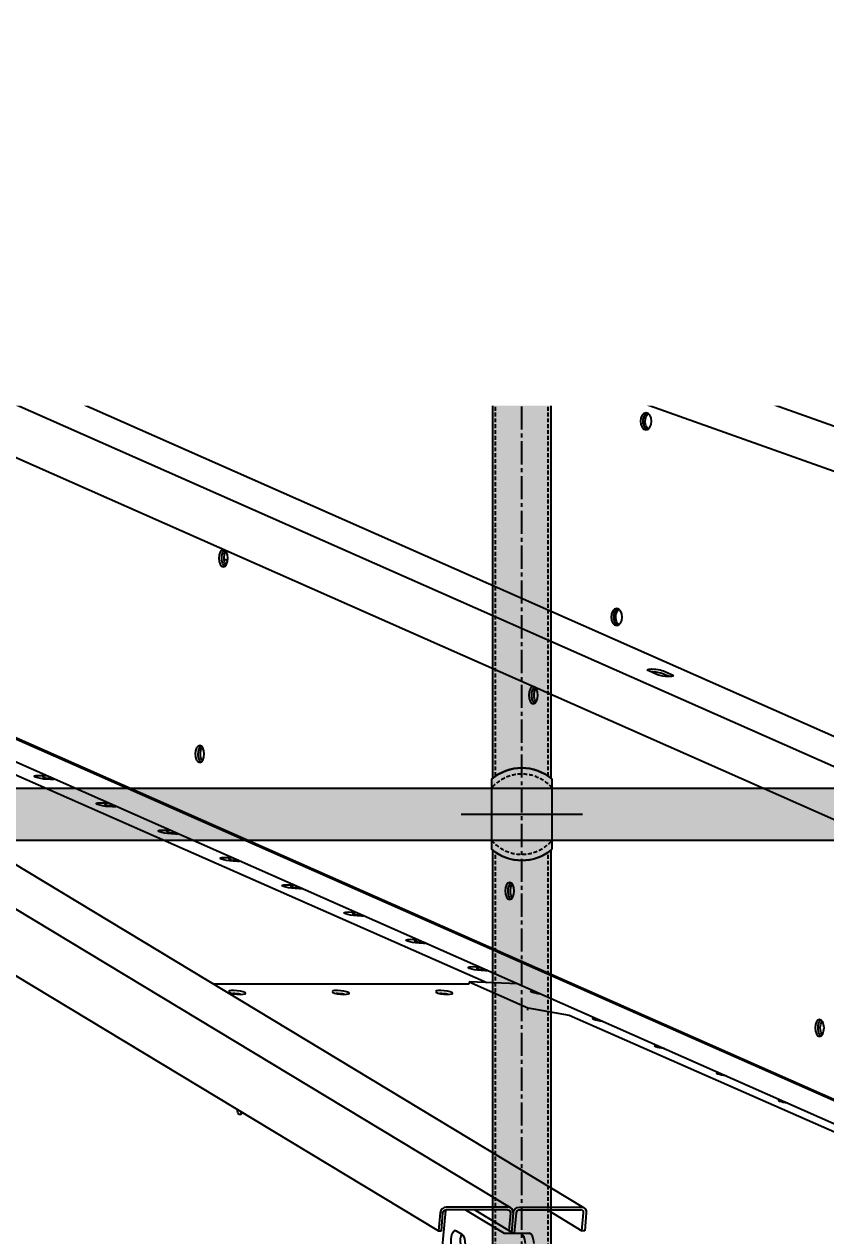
# Model space of a CAD drawing. Header units: millimetres. Extents: x -272986 to 200319, y -34579 to 49604.
# Drawn here: x -34746 to -34088, y 15811 to 16806 of the extents above; entities that cross this region are included whole.
import ezdxf
from ezdxf import colors
from ezdxf.entities.mleader import LeaderData, LeaderLine
from ezdxf.math import Vec2, Vec3

# ---------------------------------------------------------------- set-up
doc = ezdxf.new("R2010")
doc.units = ezdxf.units.MM
doc.linetypes.add('CENTER2', pattern=[28.575000000000003, 19.05, -3.175, 3.175, -3.175])
doc.linetypes.add('HIDDEN2', pattern=[4.762499999999999, 3.175, -1.5875])
doc.layers.get('Defpoints').update_dxf_attribs({"color": 9})
for name, color, linetype in [('X 0001 M', 7, 'Continuous'), ('X 1001 M', 8, 'HIDDEN2'), ('X 2001 M', 1, 'CENTER2'), ('X 3001 D', 5, 'Continuous'), ('X 4001 T', 7, 'Continuous'), ('X 5001 H', 8, 'Continuous')]:
    doc.layers.add(name, color=color, linetype=linetype)
doc.layers.add('X 5999 H', color=7, linetype='Continuous', true_color=0xffffff)
doc.styles.add('BIT STD. 2.5', font='isocpeur.ttf', dxfattribs={"height": 2.5})
doc.styles.add('BIT STD. 3.0', font='isocpeur.ttf', dxfattribs={"height": 2.5})
doc.dimstyles.new('BIT STD. 3.0', dxfattribs={"dimtxt": 3, "dimasz": 3, "dimexe": 1, "dimexo": 0.75, "dimgap": 1, "dimtad": 1, "dimdec": 0, "dimdsep": 46, "dimtxsty": 'BIT STD. 3.0', "dimcen": 0, "dimadec": 0, "dimazin": 0, "dimtfac": 1, "dimtdec": 0, "dimtmove": 0, "dimatfit": 3, "dimfxl": 1, "dimtfill": 1, "dimlwd": -1, "dimlwe": -1, "dimarcsym": 0})

# ---------------------------------------------------------------- blocks, each defined once
blk = doc.blocks.new('*D36')
at = {"layer": 'Defpoints', "color": 0, "transparency": 16777216}
for p in [(-29560.67678410275, 19644.47732991414), (-45157.67678410285, 15542.02923352813), (-29560.67678410275, 15542.02923352813)]:
    blk.add_point(p, dxfattribs=at)
at = {"layer": 'X 3001 D', "color": 0, "transparency": 16777216}
for p, q in [((-45157.67678410285, 15587.02923352813), (-45157.67678410285, 19704.47732991414)), ((-29560.67678410275, 15587.02923352813), (-29560.67678410275, 19704.47732991414)), ((-44977.67678410285, 19644.47732991414), (-29740.67678410275, 19644.47732991414))]:
    blk.add_line(p, q, dxfattribs=at)
for points in [[(-44977.67678410285, 19674.47732991414), (-44977.67678410285, 19614.47732991414), (-45157.67678410285, 19644.47732991414)], [(-29740.67678410275, 19674.47732991414), (-29740.67678410275, 19614.47732991414), (-29560.67678410275, 19644.47732991414)]]:
    blk.add_solid(points, dxfattribs=at)
at = {"layer": 'X 3001 D', "color": 0, "transparency": 16777216, "insert": (-37359.1767841028, 19794.47732991414), "char_height": 150, "attachment_point": 5, "style": 'BIT STD. 3.0', "bg_fill": 3, "box_fill_scale": 1.1, "bg_fill_color": 256, "bg_fill_true_color": 13158600, "bg_fill_transparency": 0}
blk.add_mtext('INTERNAL TANK DIAMETER - %%C15597mm (20 PLATES ROUND)', dxfattribs=at)
blk = doc.blocks.new('A$C79477E6E')
at = {"extrusion": (0, 1, 0)}
for p, q in [((476.9535320341056, 1806.64523979739), (3012.505441377452, 276.9780702590779)), ((3072.557610990709, 276.9780702590597), (537.0057016473402, 1806.645239797375)), ((635.7450653151718, 1806.937440925562), (4097.672395711848, 277.2702713872477)), ((4153.094006394884, 277.2702713872295), (691.166675998189, 1806.937440925545)), ((779.1481817472595, 1807.075177638053), (5082.206792844812, 277.4080080997392)), ((5131.633180608846, 277.408008099721), (828.57456951126, 1807.075177638037)), ((903.5312063859819, 1807.148346581193), (5941.765514146438, 277.4811770428805)), ((5983.979637287925, 277.4811770428623), (945.7453295274463, 1807.148346581178)), ((1005.778426295106, 1807.190208002028), (6655.13038112038, 277.5230384637161)), ((6689.092787826947, 277.523038463698), (1039.740833001648, 1807.190208002014)), ((417.6466637249432, 1787.748446359687), (2953.198573068257, 258.0812768213946)), ((580.8028110970881, 1787.748446359687), (4042.730141493714, 258.0812768213946)), ((754.916153752536, 1778.76946572288), (5032.716276783151, 258.0812768213946)), ((1014.02843625953, 1741.149352064307), (5898.780234710128, 258.0812768213946)), ((1334.448691796191, 1689.133435874106), (6619.59664632897, 258.0812768213946)), ((1775.685961908388, 1607.919369280638), (7177.416619333144, 258.0812768213946)), ((2817.266340877173, 1232.036001698014), (2806.893505537668, 1235.185316458828)), ((2815.985778214297, 1235.185316458826), (2826.358613553792, 1232.036001698014)), ((3145.689350114117, 1232.036001698014), (3134.058331383592, 1235.185316458828)), ((3141.373311289626, 1235.185316458826), (3153.004330020136, 1232.036001698014)), ((2820.564046190259, 1231.229540205886), (2815.558142905069, 1232.749391296864)), ((1958.776903833823, 948.9082230297281), (3961.688628994238, 63.91324275953957)), ((1964.61123770001, 945.3884414238601), (3961.688628994241, 62.97138614154392)), ((2082.165495673329, 874.4694086095078), (3961.688628994238, 43.99419724816835)), ((2777.076106369117, 809.6566242972094), (2779.996571232437, 808.6184466601007)), ((3133.049984463596, 714.6485767070881), (3125.922487018655, 717.7978914679043)), ((3137.859449319614, 717.7978914679024), (3144.986946764551, 714.6485767070881)), ((3142.742584914475, 713.0744971723452), (3137.565607812048, 715.3619663059399)), ((2550.813872733506, 656.5811394415705), (2992.843781130749, 461.8741476874948)), ((2624.516609424925, 631.9791864268173), (2631.276282479288, 631.8424950861136)), ((2638.381861253405, 628.7028651823039), (2631.645359254966, 628.8390879674007)), ((2633.528473373848, 629.354342648081), (2631.679979413326, 629.3917221360698)), ((2675.43625106804, 609.5499117167074), (2682.030416580103, 609.4165672017571)), ((2684.445069597983, 606.925129521187), (2682.597377144037, 606.9624928014382)), ((2689.135995354216, 606.2769372979474), (2682.565000898077, 606.4098132572926)), ((2726.355892711155, 587.1206370065975), (2732.784550680917, 586.9906393174006)), ((2739.890129455034, 583.851009413589), (2733.484642541192, 583.9805385471827)), ((2735.361665045897, 584.4959164099891), (2733.51477488477, 584.5332634666029)), ((2777.275534354267, 564.6913622964894), (2783.538684781732, 564.5647114330422)), ((2790.644263555845, 561.4250815292307), (2784.404284184307, 561.5512638370728)), ((2786.278259715695, 562.0667033145273), (2784.432172635519, 562.1040341315675)), ((2828.195175997378, 542.2620875863813), (2834.292818882543, 542.1387835486858)), ((2841.398397656663, 538.9991536448742), (2835.323925827422, 539.1219891269648)), ((2837.194853605539, 539.637490234838), (2835.34957039628, 539.6748047963283)), ((2879.114817640493, 519.8328128762714), (2885.046952983361, 519.7128556643274)), ((2892.152531757474, 516.5732257605177), (2886.243567470534, 516.6927144168549)), ((2888.111446713552, 517.2082771709556), (2886.26696816706, 517.2455754608873)), ((2930.034459283608, 497.4035381661615), (2935.801087084175, 497.2869277799709)), ((2942.906665858292, 494.1472978761612), (2937.163209113645, 494.2634397067468)), ((2939.028039037858, 494.779064122924), (2937.184365947855, 494.8163461252425)), ((2980.954100926723, 474.9742634560534), (2986.55522118499, 474.8609998956144)), ((2993.660799959103, 471.7213699918029), (2988.08285075676, 471.8341649966369)), ((2989.944630576549, 472.3498510907775), (2988.101763738661, 472.3871167893958)), ((2978.131189690033, 460.5090044944209), (2768.339660843751, 460.5090044944209)), ((2978.282762732033, 462.4507568652807), (2978.019265152841, 460.5090044944209)), ((3018.221298057117, 460.869210479912), (2978.282762732033, 462.4507568652807)), ((2978.282762732033, 462.4507568652807), (3026.416225085006, 441.2487488576389)), ((3036.150711747941, 452.9470235376521), (3033.462379544806, 453.0013858907041)), ((3026.416225085006, 441.2487488576389), (3026.159045597782, 439.3535554346599)), ((3026.416225085006, 441.2487488576389), (3060.40695790133, 435.2115025348339)), ((3060.40695790133, 435.2115025348339), (3060.266517485401, 434.1765764780721)), ((3060.40695790133, 435.2115025348339), (3502.436866298191, 240.5045107809292)), ((2949.573100659454, 167.2464398766333), (2959.062706952682, 274.6563699630606)), ((2954.489848692177, 272.6968277930373), (2953.198573068319, 258.0812768212581)), ((2955.508271899598, 258.0812768212581), (2956.799547523457, 272.6968277930373)), ((3010.137833246834, 275.1327529549981), (2959.324458958708, 275.1327529549981)), ((3010.353045850807, 277.5686781169625), (2959.539671562681, 277.5686781169625)), ((2975.284915345586, 275.1327529549999), (3006.999061567793, 256)), ((3014.390097827883, 256), (2982.675951605677, 275.1327529549999)), ((3012.232319474137, 272.6968277930373), (3010.941001480667, 258.0807972526509)), ((3014.542018305412, 272.6968277930373), (3013.133822675452, 256.7578952927361)), ((3016.851717136717, 272.6968277930373), (3015.376561888279, 256.0000000000018)), ((3019.376628571979, 275.1327529549981), (3070.190002860101, 275.1327529549981)), ((3019.591841175952, 277.5686781169625), (3070.405215464078, 277.5686781169625)), ((3042.728958514057, 275.1327529549908), (3070.9932134636, 258.0812768213509)), ((3070.993213463546, 258.0812768212581), (3072.2844890874, 272.6968277930373)), ((3074.594187918679, 272.6968277930355), (3073.302912294825, 258.0812768212581)), ((2953.198573068319, 258.0812768212581), (2955.508271899598, 258.0812768212581)), ((2967.810528795617, 258.0895718374832), (2972.285032165048, 255.3901591853555)), ((3006.999061567793, 256), (3027.997670140147, 256)), ((3073.302912294825, 258.0812768212581), (3070.993213463546, 258.0812768212581))]:
    blk.add_line(p, q, dxfattribs=at)
at = {"extrusion": (0, 0, -1)}
for centre, major_axis, ratio, start_param, end_param in [((2811.439641875993, 1235.18531645891), (-6.894564237083218, 1.210365226138159), 0.1460940232134706, -0.8767327985106874, 2.264859855079106), ((3137.715821336624, 1235.18531645891), (-6.868197010918593, 1.351987359083027), 0.1175366030260433, -1.03251578274449, 2.109076870845303), ((2821.81247721547, 1232.036001697898), (6.894564237093269, -1.210365226140073), 0.1460940232134459, -0.8767327985105426, 2.26485985507925), ((3149.346840067108, 1232.036001697898), (6.868197010928608, -1.351987359085119), 0.1175366030260156, -1.032515782744344, 2.109076870845449), ((2907.59386112406, 1147.774752303767), (4.884981308350689e-15, -7.000000000000065), 0.7604059656000091, -4.258603374866166, 2.02458193231342), ((2910.841101365706, 1147.774752303771), (5.329070518200751e-15, -7.000000000001664), 0.7604059656000106, 2.024581932313494, 2.831623966206549), ((3252.733534947456, 1147.774752303767), (6.217248937900877e-15, -7.000000000000066), 0.8526401643540735, -4.258603374866185, 2.024581932313401), ((3255.346027771036, 1147.774752303771), (8.43769498715119e-15, -7.000000000000457), 0.8526401643540751, 2.024581932313431, 2.920949300681382), ((2910.841101365706, 1147.774752303771), (2.220446049250313e-15, -7.000000000000184), 0.7604059656000105, 0.3099686873815874, 2.024581932313378), ((3255.346027771036, 1147.774752303771), (7.105427357601002e-15, -7.000000000000183), 0.8526401643540749, 0.2206433529061211, 2.024581932313398), ((2807.260945151706, 1035.299225131841), (6.217248937900877e-15, -7.000000000000065), 0.6494480483301575, -4.258603374866182, 2.024581932313405), ((3123.662313614757, 922.8236979599151), (6.217248937900877e-15, -7.000000000000065), 0.6494480483301575, -4.258603374866185, 2.024581932313401), ((3127.46434344276, 922.8236979599187), (4.440892098500626e-15, -7.000000000000088), 0.6494480483301591, 2.024581932313398, 2.710173263190828), ((2776.452503314518, 810.348170787991), (4.662936703425657e-15, -7.000000000000064), 0.5224985647159204, -4.258603374866196, 2.02458193231339), ((2780.715704136292, 810.3481707879928), (2.220446049250313e-15, -7.000000000000044), 0.5224985647159218, 2.024581932313408, 2.519417403140452), ((2780.715704136292, 810.3481707879928), (1.110223024625157e-15, -7.000000000000112), 0.5224985647159219, 0.6221752504490787, 2.024581932313404), ((3099.556799784543, 762.0526372703516), (6.217248937900877e-15, -7.000000000000065), 0.6494480483301575, -4.258603374866185, 2.024581932313401), ((3103.358829612545, 762.0526372703553), (2.664535259100376e-15, -6.999999999999678), 0.6494480483301591, 2.02458193231336, 2.710173263190807), ((3103.358829612545, 762.0526372703553), (4.440892098500626e-15, -7.000000000000139), 0.6494480483301593, 0.4314193903984791, 2.024581932313415), ((3131.890968169133, 717.7978914678934), (-6.949620002256798, 0.8383208361055192), 0.1918023039474103, -0.561413202492866, 2.580179451096927), ((3139.018465614074, 714.648576707079), (6.949620002252736, -0.8383208361050288), 0.1918023039474104, -0.5614132024925791, 2.580179451097214), ((3031.005983490741, 697.872643616065), (4.662936703425657e-15, -7.000000000000064), 0.5224985647159204, -4.258603374866197, 2.02458193231339), ((3035.269184312518, 697.8726436160669), (1.998401444325282e-15, -7.000000000000083), 0.5224985647159219, 0.6221752504492783, 2.024581932313404), ((3035.269184312518, 697.8726436160669), (1.110223024625157e-15, -7.00000000000034), 0.522498564715922, 2.024581932313375, 2.519417403140193), ((2757.058963815227, 649.5771100984257), (4.662936703425657e-15, -7.000000000000064), 0.5224985647159204, -4.258603374866196, 2.02458193231339), ((2761.322164637, 649.5771100984275), (1.77635683940025e-15, -7.000000000000181), 0.5224985647159218, 0.6221752504490579, 2.02458193231339), ((2761.322164637, 649.5771100984293), (2.664535259100376e-15, -6.999999999999551), 0.5224985647159219, 2.024581932313393, 2.519417403140563), ((2635.122434184919, 630.271560350624), (-6.961864500088562, 0.729686701541795), 0.2004328570434394, -1.830998765135469, 0.9676813045986852), ((2634.553890206018, 627.8356351886596), (6.936425114089275, -0.9412792553917382), 0.1819892258667523, -2.013576824767393, -1.246531035295587), ((2686.040042227301, 607.8422856405141), (-6.961864500088562, 0.7296867015417952), 0.2004328570434394, -1.830802447416029, 0.9427113422938529), ((2685.473531849137, 605.4063604785515), (6.936425114089078, -0.9412792553917116), 0.1819892258667523, -2.013992701646831, -1.24653103529559), ((2838.792866354455, 540.5544615101862), (-6.96186450008858, 0.7296867015417972), 0.2004328570434394, -1.830215145052303, 0.867468689039335), ((2838.232456778493, 538.1185363482236), (6.936425114089714, -0.9412792553917978), 0.1819892258667522, -2.015239305453985, -1.246531035295857), ((3011.612443991453, 537.1015829264998), (4.662936703425657e-15, -7.000000000000064), 0.5224985647159204, -4.258603374866197, 2.02458193231339), ((3015.875644813226, 537.1015829265016), (2.220446049250313e-15, -6.999999999999998), 0.5224985647159219, 0.6221752504492353, 2.024581932313404), ((3015.87564481323, 537.1015829264998), (1.554312234475219e-15, -7.000000000001911), 0.5224985647159219, 2.024581932313488, 2.519417403140177), ((2882.679192555519, 518.262763646564), (-6.936425114089557, 0.9412792553917737), 0.1819892258667525, -2.134987046165329, 1.006605607424464), ((2889.710474396841, 518.1251868000782), (-6.961864500088566, 0.7296867015417958), 0.2004328570434395, -1.830019923999013, 0.8422222993325121), ((2889.152098421611, 515.6892616381137), (6.936425114089339, -0.9412792553917473), 0.1819892258667522, -2.015654499045143, -1.246531035295659), ((2940.628082439227, 495.6959120899683), (-6.961864500088562, 0.7296867015417952), 0.2004328570434394, -1.829824974232674, 0.8168646843964495), ((2940.071740064726, 493.2599869280057), (6.936425114089317, -0.9412792553917441), 0.1819892258667522, -2.016069522758631, -1.246531035295578), ((2991.545690481613, 473.2666373798584), (-6.961864500088575, 0.7296867015417967), 0.2004328570434395, -1.82963029461818, 0.7913778183324509), ((2990.991381707845, 470.8307122178958), (6.936425114088692, -0.9412792553916599), 0.1819892258667523, -2.016484376972331, -1.246531035295666), ((3266.165924167675, 424.6260557545756), (4.662936703425657e-15, -7.000000000000064), 0.5224985647159204, -4.25860337486619, 2.024581932313397), ((3270.429124989456, 424.6260557545738), (6.661338147750938e-16, -7.00000000000471), 0.5224985647159219, 2.024581932313617, 2.519417403140308), ((3270.429124989456, 424.6260557545775), (1.332267629550188e-15, -7.000000000000167), 0.5224985647159218, 0.622175250449331, 2.024581932313389), ((3137.674069507779, 409.0395002903733), (-6.936425114089658, 0.941279255391657), 0.1819892258667523, -1.744449772674119, 0.6199606418184493), ((3188.59371115089, 386.6102255802634), (-6.936425114089556, 0.9412792553916431), 0.1819892258667523, -1.714216066006471, 0.5897269351508956), ((3239.513352794005, 364.1809508701554), (-6.936425114089547, 0.9412792553916414), 0.1819892258667523, -1.683569694123515, 0.5590805632679383), ((2959.109246354736, 272.6968277930373), (1.29141036730133, 2.140621233012609), 0.900200559946787, -2.068311070375905, -0.4975147435807352), ((2962.791459760545, 272.4068594196196), (-4.773959005888173e-15, 10.0000000000073), 0.3826834323650685, -1.343903524035598, -1.295813423015255), ((3009.922620642858, 272.6968277930373), (1.291410367301218, 2.140621233012876), 0.900200559946787, -0.4975147435808882, 1.07328158321419), ((3019.161415967999, 272.6968277930355), (2.582820734603378, 4.281242466026382), 0.9002005599467866, -2.068311070375744, -0.497514743580961), ((3069.974790256125, 272.6968277930355), (2.582820734603036, 4.281242466026721), 0.9002005599467867, -0.4975147435807159, 1.073281583214021), ((2967.035763421303, 249.320241254416), (4.329869796038111e-15, -9.000000000000004), 0.3826834323650686, 0.2268928027592539, 3.368485456349047), ((2971.51026679073, 246.6208286022884), (-4.440892098500626e-15, 9.000000000000014), 0.3826834323650686, 0.2268928027592543, 3.368485456349048), ((3020.606633880056, 246), (-4.337175336162178e-15, 10.00000000000003), 0.3826834323650686, 4.181205710766159e-16, 1.402199387185465)]:
    blk.add_ellipse(centre, major_axis=major_axis, ratio=ratio, start_param=start_param, end_param=end_param, dxfattribs=at)
for centre, major_axis, ratio, start_param, end_param in [((2811.012006566765, 1232.749391296946), (-6.894564237082762, 1.210365226138121), 0.1460940232134459, -2.264859855083251, -1.727173185913362), ((2909.217481244887, 1147.774752303771), (-4.773959005888172e-15, 7.000000000001545), 0.7604059656000105, 0.153111948030644, 1.117010721276245), ((3254.039781359243, 1147.774752303767), (-6.16839912481737e-13, 6.999999999999687), 0.8526401643540731, 0.1096482924271793, 1.117010721276305), ((2909.217481244883, 1147.774752303771), (5.52891066263328e-13, -7.00000000000021), 0.7604059656000104, -2.02458193231349, -0.1531119480272125), ((2909.217481244879, 1147.774752303767), (-8.881784197001252e-16, 6.999999999999961), 0.7604059656000083, 1.117010721276363, 2.988480705560931), ((3254.039781359246, 1147.774752303771), (6.217248937900879e-13, -7.000000000000367), 0.8526401643540747, -2.024581932313452, -0.1096482924251361), ((3254.039781359243, 1147.774752303767), (-2.109423746787797e-15, 6.999999999999969), 0.8526401643540731, 1.117010721276392, 3.03194436116242), ((2809.16196006571, 1035.299225131845), (4.716227408607665e-13, -6.999999999999987), 0.6494480483301592, -2.024581932313483, -0.210634358067193), ((2809.161960065703, 1035.299225131841), (-9.992007221626409e-16, 7.000000000000071), 0.6494480483301567, 1.117010721276348, 2.930958295521502), ((2809.16196006571, 1035.299225131846), (-3.441691376337986e-15, 6.999999999999321), 0.6494480483301592, 0.210634358069433, 1.117010721276449), ((3125.563328528766, 922.8236979599187), (4.720668300706166e-13, -7.000000000000083), 0.6494480483301592, -2.024581932313497, -0.2106343580674301), ((3125.563328528755, 922.8236979599151), (-8.881784197001252e-16, 7.000000000000048), 0.649448048330157, 1.117010721276343, 2.930958295521809), ((3125.563328528755, 922.8236979599151), (-4.694022948115162e-13, 6.999999999999986), 0.6494480483301569, 0.2106343580677175, 1.117010721276298), ((2778.584103725399, 810.348170787991), (-3.796962744218034e-13, 6.999999999999946), 0.5224985647159195, 0.2956922084941107, 1.117010721276325), ((2778.58410372541, 810.3481707879928), (3.801403636316536e-13, -7.000000000000124), 0.5224985647159219, -2.0245819323135, -0.2956922084945217), ((2778.584103725399, 810.348170787991), (0, 7.000000000000038), 0.5224985647159193, 1.117010721276358, 2.84590044509553), ((3101.457814698548, 762.0526372703553), (-2.886579864025407e-15, 7.000000000000145), 0.6494480483301592, 0.2106343580689032, 1.117010721276348), ((3101.457814698548, 762.0526372703553), (4.725109192804666e-13, -7.000000000000194), 0.6494480483301593, -2.024581932313498, -0.2106343580678409), ((3101.45781469854, 762.0526372703516), (-8.881784197001252e-16, 7.00000000000012), 0.6494480483301569, 1.117010721276427, 2.930958295522015), ((3131.597126661571, 715.3619663059308), (-6.949620002257264, 0.8383208361054699), 0.191802303947388, -2.58017945109938, -0.9822911174709674), ((3033.137583901636, 697.8726436160669), (3.796962744218035e-13, -7.000000000000083), 0.5224985647159219, -2.0245819323135, -0.2956922084948255), ((3033.137583901622, 697.872643616065), (-4.440892098500626e-16, 6.999999999999986), 0.5224985647159194, 1.117010721276368, 2.845900445095653), ((3033.137583901636, 697.8726436160669), (-1.110223024625157e-15, 7.000000000000448), 0.5224985647159219, 0.2956922084954223, 1.117010721276361), ((2759.190564226123, 649.5771100984275), (3.799183190267285e-13, -7.000000000000181), 0.5224985647159218, -2.024581932313485, -0.2956922084946543), ((2759.190564226108, 649.5771100984257), (-2.220446049250313e-16, 7.000000000000066), 0.5224985647159193, 1.117010721276358, 2.84590044509553), ((2759.190564226108, 649.5771100984257), (-3.776978729774783e-13, 7.000000000000152), 0.5224985647159193, 0.2956922084941476, 1.117010721276296), ((2634.867120080973, 627.8356351886596), (-6.961864500088794, 0.7296867015416735), 0.2004328570434394, -2.07627759896633, -1.061011829433351), ((2634.884447486595, 630.271560350624), (6.936425114090067, -0.9412792553917125), 0.1819892258667523, -1.83678180429402, -1.304810849295839), ((2685.784728123355, 605.4063604785515), (-6.961864500088804, 0.729686701541675), 0.2004328570434394, -2.031763126352887, -1.061011829433252), ((2685.804089129713, 607.8422856405141), (6.936425114090349, -0.941279255391751), 0.1819892258667523, -1.836781804294219, -1.30481084929568), ((2736.702336165741, 582.9770857684416), (-6.961864500088311, 0.7296867015416231), 0.2004328570434394, -1.986003929823994, -1.061011829433058), ((2736.723730772832, 585.4130109304042), (6.936425114089214, -0.9412792553915973), 0.1819892258667522, -1.836781804294145, -1.304810849295589), ((2787.619944208127, 560.5478110583335), (-6.96186450008801, 0.7296867015417376), 0.2004328570434394, -1.943127256040127, -1.061011829432703), ((2787.643372415951, 562.9837362202961), (6.936425114089682, -0.9412792553916602), 0.1819892258667522, -1.836781804294244, -1.304810849295656), ((2838.537552250509, 538.1185363482236), (-6.961864500088727, 0.7296867015418125), 0.2004328570434394, -1.902581761331679, -1.0610118294327), ((2838.563014059069, 540.554461510188), (6.936425114090846, -0.9412792553918184), 0.1819892258667523, -1.83678180429407, -1.304810849295816), ((3013.744044402349, 537.1015829265016), (3.796962744218035e-13, -7.000000000000096), 0.5224985647159218, -2.0245819323135, -0.2956922084949323), ((3013.744044402334, 537.1015829264998), (0, 7.000000000000066), 0.5224985647159194, 1.117010721276378, 2.845900445095786), ((3013.744044402334, 537.1015829264998), (-3.792521852119535e-13, 7.00000000000035), 0.5224985647159194, 0.2956922084939371, 1.117010721276266), ((2889.455160292895, 515.6892616381137), (-6.961864500088972, 0.7296867015418378), 0.2004328570434395, -1.863966432444027, -1.0610118294327), ((2889.482655702188, 518.1251868000782), (6.936425114089133, -0.9412792553915862), 0.1819892258667522, -1.836781804293995, -1.30481084929588), ((2940.372768335281, 493.2599869280057), (-6.961864500088695, 0.7296867015418093), 0.2004328570434395, -1.826978697152032, -1.061011829432666), ((2940.402297345307, 495.6959120899683), (6.936425114090048, -0.9412792553917104), 0.1819892258667522, -1.83678180429402, -1.304810849295734), ((2991.290376377667, 470.8307122178958), (-6.96186450008866, 0.7296867015418051), 0.2004328570434395, -1.791383491096457, -1.061011829432658), ((2991.321938988422, 473.2666373798584), (6.936425114088904, -0.9412792553915551), 0.1819892258667521, -1.836781804294083, -1.304810849295619), ((2787.405868245576, 451.3245477021428), (-6.961864500088432, 0.729686701541637), 0.2004328570434394, -2.080580824157764, -1.06101182943325), ((2872.442032611983, 451.3245477021428), (-6.961864500088654, 0.7296867015416599), 0.2004328570434394, -2.080580824157785, -1.061011829433232), ((2957.478196978391, 451.3245477021428), (-6.961864500088939, 0.7296867015416898), 0.2004328570434394, -2.080580824157824, -1.061011829433278), ((3268.297524578575, 424.6260557545775), (-1.554312234475219e-15, 6.999999999999881), 0.5224985647159219, 0.2956922084950535, 1.117010721276401), ((3268.297524578575, 424.6260557545775), (3.799183190267287e-13, -7.000000000000364), 0.5224985647159219, -2.024581932313477, -0.2956922084948923), ((3268.297524578556, 424.6260557545756), (-4.440892098500626e-16, 7.000000000000047), 0.5224985647159195, 1.117010721276409, 2.845900445095912), ((2792.536109804569, 360.4460621002872), (8.881784197001252e-16, -6.999999999998238), 0.3826834323650622, -0.9388264222430482, -0.4457221238614988), ((2792.536109804551, 360.4460621002891), (2.220446049250313e-16, 6.999999999999586), 0.3826834323650596, 2.202766231345304, 2.695870529730133), ((2959.109246354736, 272.6968277930355), (-2.582820734602564, -4.281242466026869), 0.900200559946787, -2.644077910009003, -1.073281583214266), ((3009.922620642858, 272.6968277930355), (2.582820734602845, 4.281242466026436), 0.9002005599467869, -1.073281583214054, 0.4975147435808203), ((3019.161415967999, 272.6968277930373), (-1.291410367300997, -2.140621233012944), 0.9002005599467869, -2.644077910009218, -1.073281583214048), ((3069.974790256125, 272.6968277930373), (1.291410367301256, 2.140621233012921), 0.9002005599467867, -1.073281583214166, 0.497514743580912), ((2974.426799681394, 249.320241254416), (3.590461261637756e-13, -9.00000000000002), 0.3826834323650686, -2.341338109153894, -0.2268928027596364), ((3027.997670140147, 246), (-5.10702591327572e-15, 10.00000000000002), 0.3826834323650686, -1.402199387185464, 6.661338147750939e-16)]:
    blk.add_ellipse(centre, major_axis=major_axis, ratio=ratio, start_param=start_param, end_param=end_param)
at = {"extrusion": (0, 0, -0.9999999999999999)}
for centre, major_axis, ratio, start_param, end_param in [((2811.062974979704, 1035.299225131845), (1.998401444325283e-15, -7.000000000000096), 0.6494480483301592, 0.431419390398162, 2.02458193231343), ((2811.062974979704, 1035.299225131845), (2.664535259100376e-15, -7.000000000000308), 0.6494480483301592, 2.024581932313375, 2.710173263190403), ((3127.46434344276, 922.8236979599187), (1.998401444325283e-15, -7.000000000000096), 0.6494480483301592, 0.431419390398347, 2.024581932313415), ((2628.080984339951, 630.4091371971081), (-6.936425114089554, 0.9412792553917734), 0.1819892258667524, -2.134987046165328, 1.006605607424465), ((2679.000625983062, 607.979862487), (-6.936425114089554, 0.9412792553917734), 0.1819892258667524, -2.134987046165328, 1.006605607424465), ((2729.920267626178, 585.5505877768901), (-6.936425114089552, 0.9412792553917727), 0.1819892258667525, -2.134987046165328, 1.006605607424465), ((2736.957650269691, 585.4130109304042), (-6.96186450008856, 0.7296867015417948), 0.2004328570434394, -1.830606405606763, 0.9176966410242162), ((2736.393173492255, 582.9770857684416), (6.936425114089957, -0.9412792553918313), 0.1819892258667522, -2.014408407132851, -1.246531035295505), ((2780.839909269293, 563.1213130667802), (-6.936425114089556, 0.9412792553917739), 0.1819892258667524, -2.134987046165328, 1.006605607424465), ((2787.875258312073, 562.9837362202961), (-6.96186450008856, 0.7296867015417952), 0.2004328570434394, -1.830410638538336, 0.8926212048816806), ((2787.312815135374, 560.5478110583335), (6.936425114089206, -0.9412792553917292), 0.1819892258667522, -2.014823941609175, -1.246531035295568), ((2831.759550912404, 540.6920383566721), (-6.936425114089556, 0.9412792553917739), 0.1819892258667524, -2.134987046165328, 1.006605607424465), ((2933.59883419863, 495.8334889364542), (-6.936425114089557, 0.9412792553917743), 0.1819892258667525, -2.134987046165309, 1.006605607424484), ((2984.518475841745, 473.4042142263443), (-6.936425114089555, 0.9412792553917738), 0.1819892258667525, -2.134987046165305, 1.006605607424488), ((2787.661182349522, 453.7604728641054), (-6.96186450008854, 0.7296867015417938), 0.2004328570434394, -3.623414017018972, 2.659771290160614), ((2872.69734671593, 453.7604728641054), (-6.96186450008854, 0.7296867015417938), 0.2004328570434394, -3.623414017018972, 2.659771290160614), ((2957.733511082337, 453.7604728641054), (-6.96186450008854, 0.7296867015417938), 0.2004328570434394, -3.623414017018972, 2.659771290160614), ((3035.834786221552, 453.8980497105913), (-6.936425114090107, 0.9412792553917174), 0.1819892258667522, -1.803846706662317, 0.6793575758065273), ((2790.226410973275, 360.4460621002891), (-6.661338147750943e-16, -6.99999999999998), 0.3826834323650595, -0.7457192521735676, 1.199504857691242)]:
    blk.add_ellipse(centre, major_axis=major_axis, ratio=ratio, start_param=start_param, end_param=end_param, dxfattribs=at)
at = {"extrusion": (0, 0, -0.9999999999999998)}
blk.add_ellipse((3086.754427864664, 431.4687750004832), major_axis=(-6.9364251140897, 0.9412792553916621), ratio=0.1819892258667522, start_param=-1.774313658540659, end_param=0.6498245276849928, dxfattribs=at)
blk = doc.blocks.new('Heavy Duty - HR Std - front elev')
at = {"layer": 'X 5999 H', "ltscale": 10, "true_color": 0xc7c8ca}
h = blk.add_hatch(color=9, dxfattribs=at)
edge = h.paths.add_edge_path()
edge.add_arc((50.00000000000091, 545.0000000000038), 37.99999999999599, 50.540968735997524, 129.4590312640024, ccw=False)
edge.add_line((74.14999999999964, 574.3390098674099), (74.14999999999964, 1065.660990132583))
edge.add_arc((50.00000000000221, 1094.999999999992), 37.99999999999788, 230.5409687359938, 309.4590312639976, ccw=False)
edge.add_line((25.85000000000036, 1065.660990132586), (25.85000000000218, 574.3390098674099))
edge = h.paths.add_edge_path()
edge.add_line((74.93338984173715, 1066.323771674084), (74.93338984173715, 1123.676228325916))
edge.add_arc((50.00000000000091, 1095.000000000001), 37.99999999999988, 48.99371303907665, 131.0062869609233)
edge.add_line((25.06661015826467, 1123.676228325916), (25.06661015826467, 1066.323771674084))
edge.add_arc((50.00000000000091, 1094.999999999999), 37.99999999999988, 228.9937130390767, 311.0062869609233)
edge = h.paths.add_edge_path()
edge.add_arc((50, 544.9999999999958), 37.99999999999621, 230.540968735996, 309.459031264004, ccw=False)
edge.add_line((25.85000000000036, 515.6609901325901), (25.85000000000036, -25))
edge.add_line((25.85000000000036, -25), (-25, -25))
edge.add_line((-25, -25), (-25, 40))
edge.add_line((-25, 40), (25.85000000000036, 40))
edge.add_line((25.85000000000036, 40), (25.85000000000036, -25))
edge.add_line((25.85000000000036, -25), (74.14999999999964, -25))
edge.add_line((74.14999999999964, -25), (125, -25))
edge.add_line((125, -25), (125, 40))
edge.add_line((125, 40), (74.14999999999964, 40))
edge.add_line((74.14999999999964, 40), (74.14999999999964, -25))
edge.add_line((74.14999999999964, -25), (74.14999999999964, 515.6609901325901))
edge = h.paths.add_edge_path()
edge.add_line((74.93338984173715, 516.3237716740841), (74.93338984173715, 573.6762283259159))
edge.add_arc((50.00000000000091, 545.0000000000013), 37.99999999999979, 48.99371303907655, 131.0062869609235)
edge.add_line((25.06661015826467, 573.6762283259159), (25.06661015826467, 516.3237716740841))
edge.add_arc((50.00000000000091, 544.9999999999987), 37.99999999999979, 228.9937130390765, 311.0062869609234)
edge = h.paths.add_edge_path(flags=16)
edge.add_arc((100, 0), 9, 0, 360)
edge = h.paths.add_edge_path(flags=16)
edge.add_arc((0, 0), 9, 0, 360)
at = {"layer": 'X 0001 M'}
for points in [[(74.93338984173715, 1066.323771674084), (74.93338984173715, 1123.676228325916, 0.3739472142884485), (25.06661015826467, 1123.676228325916), (25.06661015826467, 1066.323771674084, 0.3739472142884484)], [(25.85000000000218, 574.3390098674099, -0.3586331317842767), (74.14999999999964, 574.3390098674099), (74.14999999999964, 1065.660990132583, -0.3586331317842717), (25.85000000000036, 1065.660990132586)], [(74.93338984173715, 516.3237716740841), (74.93338984173715, 573.6762283259159, 0.3739472142884485), (25.06661015826467, 573.6762283259159), (25.06661015826467, 516.3237716740841, 0.3739472142884484)]]:
    blk.add_lwpolyline(points, format="xyb", close=True, dxfattribs=at)
at = {"layer": 'X 0001 M', "ltscale": 10}
blk.add_lwpolyline([(74.14999999999964, 515.6609901325901, -0.3586331317842913), (25.85000000000036, 515.6609901325901), (25.85000000000036, -25), (-25, -25), (-25, 40), (25.85000000000036, 40), (25.85000000000036, -25), (74.14999999999964, -25), (125, -25), (125, 40), (74.14999999999964, 40), (74.14999999999964, -25)], format="xyb", close=True, dxfattribs=at)
at = {"layer": 'X 1001 M'}
for p, q in [((28.50000000000182, 576.332890067788), (28.50000000000182, 1063.667109932212)), ((71.49999999999818, 576.332890067788), (71.49999999999818, 1063.667109932212)), ((28.5, -25), (28.5, 513.667109932212)), ((71.5, -25), (71.5, 513.667109932212))]:
    blk.add_line(p, q, dxfattribs=at)
for centre, start, end in [((50.00000000000182, 1095), 40.77111638008072, 139.2288836199193), ((50.00000000000182, 1095), 220.7711163800807, 319.2288836199193), ((50.00000000000182, 545), 40.77111638008072, 139.2288836199193), ((50.00000000000182, 545), 220.7711163800807, 319.2288836199193)]:
    blk.add_arc(centre, 32.923, start, end, dxfattribs=at)
at = {"layer": 'X 2001 M'}
blk.add_line((50, -25), (50.00000000000182, 1158), dxfattribs=at)
at = {"layer": 'X 2001 M', "ltscale": 10}
for p, q in [((0.0666101582646661, 1095), (99.93338984173715, 1095)), ((0.0666101582646661, 545), (99.93338984173715, 545))]:
    blk.add_line(p, q, dxfattribs=at)
blk = doc.blocks.new('*D512')
at = {"layer": 'Defpoints', "color": 0, "transparency": 16777216}
for p in [(-37146.04291429606, 15246.02923352813), (-33942.21616775348, 15245.52923352813), (-44767.34113653186, 1987.529233528126)]:
    blk.add_point(p, dxfattribs=at)
at = {"layer": 'X 3001 D', "color": 0, "transparency": 16777216}
for p, q in [((-37101.04291429606, 15246.02923352813), (-34662.21616775348, 15246.02923352813)), ((-34662.21616775348, 15246.02923352813), (-34302.21616775348, 15245.52923352813)), ((-34302.21616775348, 15245.52923352813), (-30570.92012409727, 15245.52923352813))]:
    blk.add_line(p, q, dxfattribs=at)
at = {"layer": 'X 3001 D', "color": 0, "transparency": 16777216, "insert": (-32226.56814592537, 15395.52923352813), "char_height": 150, "attachment_point": 5, "style": 'BIT STD. 3.0', "bg_fill": 3, "box_fill_scale": 1.1, "bg_fill_color": 256, "bg_fill_true_color": 13158600, "bg_fill_transparency": 0}
blk.add_mtext('{\\fArial|b0|i0|c0|p34;▼}13.259m - {\\C7;N01, N02, N03, N05, N07}', dxfattribs=at)

msp = doc.modelspace()

# ---------------------------------------------------------------- hatches: boundary and pattern name
at = {"layer": 'X 5999 H', "true_color": 0xc7c8ca}
h = msp.add_hatch(color=9, dxfattribs=at)
h.dxf.hatch_style = 1
edge = h.paths.add_edge_path()
edge.add_line((-45027.96845269673, 16728.65138152393), (-29489.18050489275, 16728.65138152393))
edge.add_arc((-29489.18050489275, 16707.15138152393), 21.5, -90, 90, ccw=False)
edge.add_line((-29489.18050489275, 16685.65138152393), (-45027.96845269673, 16685.65138152393))
edge.add_arc((-45027.96845269673, 16707.15138152393), 21.5, 90, 270, ccw=False)
h = msp.add_hatch(color=9, dxfattribs=at)
h.dxf.hatch_style = 1
edge = h.paths.add_edge_path()
edge.add_line((-45027.96845269673, 16178.65138152393), (-29489.18050489275, 16178.65138152393))
edge.add_arc((-29489.18050489275, 16157.15138152393), 21.5, -90, 90, ccw=False)
edge.add_line((-29489.18050489275, 16135.65138152393), (-45027.96845269673, 16135.65138152393))
edge.add_arc((-45027.96845269673, 16157.15138152393), 21.5, 90, 270, ccw=False)

# ---------------------------------------------------------------- linework, layer by layer
for points in [[(-45027.96845269673, 16728.65138152393), (-29489.18050489275, 16728.65138152393, -0.9999999999999999), (-29489.18050489275, 16685.65138152393), (-45027.96845269673, 16685.65138152393, -0.9999999999999999)], [(-45027.96845269673, 16178.65138152393), (-29489.18050489275, 16178.65138152393, -0.9999999999999999), (-29489.18050489275, 16135.65138152393), (-45027.96845269673, 16135.65138152393, -0.9999999999999999)]]:
    msp.add_lwpolyline(points, format="xyb", close=True)

# ---------------------------------------------------------------- block references
at = {"layer": 'X 5001 H', "color": 252}
msp.add_blockref('A$C79477E6E', (-37359.17678410285, 15557.02923352813), dxfattribs=at)

# ---------------------------------------------------------------- next in the draw order: dimensions: what is measured, and where the dimension line sits
at = {"layer": 'X 3001 D'}
dim = msp.add_linear_dim(base=(-29560.67678410275, 19644.47732991414), p1=(-45157.67678410285, 15542.02923352813), p2=(-29560.67678410275, 15542.02923352813), text='INTERNAL TANK DIAMETER - %%C<>mm (20 PLATES ROUND)', dimstyle='BIT STD. 3.0', dxfattribs=at)
dim.commit()
dim.dimension.update_dxf_attribs({"geometry": '*D36', "text_midpoint": (-37359.1767841028, 19794.47732991414)})

# ---------------------------------------------------------------- next in the draw order: block references
at = {"layer": 'X 0001 M'}
msp.add_blockref('Heavy Duty - HR Std - front elev', (-34387.55188167738, 15612.15138152393), dxfattribs=at)

# ---------------------------------------------------------------- next in the draw order: dimensions: what is measured, and where the dimension line sits
at = {"layer": 'X 3001 D'}
dim = msp.add_ordinate_dim(feature_location=(-37146.04291429606, 15246.02923352813), offset=(3203.8267465425743, -0.5), dtype=0, origin=(-44767.34113653186, 1987.529233528126), text='{\\fArial|b0|i0|c0|p34;▼}<> - {\\C7;N01, N02, N03, N05, N07}', dimstyle='BIT STD. 3.0', override={"dimdec": 3, "dimlfac": 0.001, "dimzin": 0, "dimpost": 'm'}, dxfattribs=at)
dim.commit()
dim.dimension.update_dxf_attribs({"geometry": '*D512', "text_midpoint": (-32226.56814592537, 15395.52923352813)})

# ---------------------------------------------------------------- next in the draw order: leaders
at = {"layer": 'X 4001 T'}
ml = msp.add_multileader_mtext('Standard', dxfattribs=at)
ml.set_content('\\pxsm1.15;PERIMETER 2 TIER HANDRAILING TO THE FULL CIRCUMFERENCE OF THE ROOF.\\P(GALV.^I- REFER TO NOTES COLUMN)', color=256, style='BIT STD. 2.5')
ml.set_leader_properties(color=150)
ml.build(insert=Vec2(0, 0))
ml.multileader.update_dxf_attribs({"text_left_attachment_type": 2, "text_right_attachment_type": 2, "dogleg_length": 3, "arrow_head_size": 150, "scale": 60})
ctx = ml.context
ctx.base_point, ctx.scale, ctx.char_height, ctx.arrow_head_size, ctx.landing_gap_size, ctx.plane_origin = Vec3(-35449.83103126803, 18484.65831410067), 60, 150, 150, 60, Vec3(-30524.8525958817, 19154.77043100521)
ctx.left_attachment, ctx.right_attachment, ctx.text_align_type = 2, 2, 2
notes = []
notes.append((ctx, [(0, (1, 1, 0), (-31489.83103126803, 18484.65831410067), (-1, 0), 180, [(0, [(-30510.70137200135, 16712.42862796303)], 0, [])])]))
ctx.mtext.insert, ctx.mtext.width, ctx.mtext.defined_height, ctx.mtext.alignment, ctx.mtext.flow_direction = Vec3(-31729.83103126803, 18879.65831410067), 3866.662103078794, 1362.970936081278, 3, 5
ctx.mtext.has_bg_fill, ctx.mtext.bg_color, ctx.mtext.bg_scale_factor, ctx.mtext.bg_transparency, ctx.mtext.use_window_bg_color = 1, -1073741824, 1.25, 0, 1
for ctx, leaders in notes:
    for number, flags, end, landing, length, lines in leaders:
        leader = LeaderData()
        leader.index, (leader.has_last_leader_line, leader.has_dogleg_vector, leader.attachment_direction) = number, flags
        leader.last_leader_point, leader.dogleg_vector, leader.dogleg_length = Vec3(end), Vec3(landing), length
        for number, points, colour, breaks in lines:
            line = LeaderLine()
            line.index, line.vertices, line.color, line.breaks = number, Vec3.list(points), colors.encode_raw_color(colour), breaks
            leader.lines.append(line)
        ctx.leaders.append(leader)

# ---------------------------------------------------------------- next in the draw order: leaders
ml = msp.add_multileader_mtext('Standard', dxfattribs=at)
ml.set_content('\\pxsm1.15;13° SELF-SUPPORTING EXTERNAL BEAM ROOF, REFER TO NOTES COLUMN FOR DETAILS.', color=256, style='BIT STD. 2.5')
ml.set_leader_properties(color=150)
ml.build(insert=Vec2(0, 0))
ml.multileader.update_dxf_attribs({"text_left_attachment_type": 2, "text_right_attachment_type": 2, "dogleg_length": 3, "arrow_head_size": 150, "scale": 60})
ctx = ml.context
ctx.base_point, ctx.scale, ctx.char_height, ctx.arrow_head_size, ctx.landing_gap_size, ctx.plane_origin = Vec3(534.2607832408103, 16572.62908057254), 60, 150, 150, 60, Vec3(5414.239218627125, 17242.74119747708)
ctx.left_attachment, ctx.right_attachment, ctx.text_align_type = 2, 2, 2
notes = []
notes.append((ctx, [(0, (1, 1, 0), (4449.26078324081, 16572.62908057254), (-1, 0), 180, [(0, [(5428.390442507487, 15147.5548647962)], 0, [])])]))
ctx.mtext.insert, ctx.mtext.width, ctx.mtext.defined_height, ctx.mtext.alignment, ctx.mtext.flow_direction = Vec3(4209.26078324081, 16960.12908057254), 3866.662103078794, 1362.970936081278, 3, 5
ctx.mtext.has_bg_fill, ctx.mtext.bg_color, ctx.mtext.bg_scale_factor, ctx.mtext.bg_transparency, ctx.mtext.use_window_bg_color = 1, -1073741824, 1.25, 0, 1
for ctx, leaders in notes:
    for number, flags, end, landing, length, lines in leaders:
        leader = LeaderData()
        leader.index, (leader.has_last_leader_line, leader.has_dogleg_vector, leader.attachment_direction) = number, flags
        leader.last_leader_point, leader.dogleg_vector, leader.dogleg_length = Vec3(end), Vec3(landing), length
        for number, points, colour, breaks in lines:
            line = LeaderLine()
            line.index, line.vertices, line.color, line.breaks = number, Vec3.list(points), colors.encode_raw_color(colour), breaks
            leader.lines.append(line)
        ctx.leaders.append(leader)

# ---------------------------------------------------------------- next in the draw order: leaders
ml = msp.add_multileader_mtext('Standard', dxfattribs=at)
ml.set_content('\\pxsm1.15;PERIMETER 2 TIER HANDRAILING TO THE FULL CIRCUMFERENCE OF THE ROOF.\\P(GALV.^I- REFER TO NOTES COLUMN)', color=256, style='BIT STD. 2.5')
ml.set_leader_properties(color=150)
ml.build(insert=Vec2(0, 0))
ml.multileader.update_dxf_attribs({"text_left_attachment_type": 2, "text_right_attachment_type": 2, "dogleg_length": 3, "arrow_head_size": 150, "scale": 60})
ctx = ml.context
ctx.base_point, ctx.scale, ctx.char_height, ctx.arrow_head_size, ctx.landing_gap_size, ctx.plane_origin = Vec3(9707.84575283472, 16572.62908057254), 60, 150, 150, 60, Vec3(14632.82418822104, 17242.74119747708)
ctx.left_attachment, ctx.right_attachment, ctx.text_align_type = 2, 2, 2
notes = []
notes.append((ctx, [(0, (1, 1, 0), (13667.84575283472, 16572.62908057254), (-1, 0), 180, [(0, [(14646.9754121014, 14800.39939443491)], 0, [])])]))
ctx.mtext.insert, ctx.mtext.width, ctx.mtext.defined_height, ctx.mtext.alignment, ctx.mtext.flow_direction = Vec3(13427.84575283472, 16967.62908057254), 3866.662103078794, 1362.970936081278, 3, 5
ctx.mtext.has_bg_fill, ctx.mtext.bg_color, ctx.mtext.bg_scale_factor, ctx.mtext.bg_transparency, ctx.mtext.use_window_bg_color = 1, -1073741824, 1.25, 0, 1
for ctx, leaders in notes:
    for number, flags, end, landing, length, lines in leaders:
        leader = LeaderData()
        leader.index, (leader.has_last_leader_line, leader.has_dogleg_vector, leader.attachment_direction) = number, flags
        leader.last_leader_point, leader.dogleg_vector, leader.dogleg_length = Vec3(end), Vec3(landing), length
        for number, points, colour, breaks in lines:
            line = LeaderLine()
            line.index, line.vertices, line.color, line.breaks = number, Vec3.list(points), colors.encode_raw_color(colour), breaks
            leader.lines.append(line)
        ctx.leaders.append(leader)

doc.saveas('drawing.dxf')
